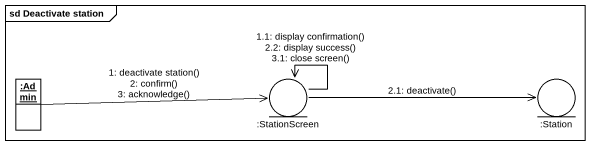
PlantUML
@startuml
mainframe sd Deactivate station
allowmixing
hide circle
hide empty members
object ":Admin" as Admin
entity ":StationScreen" as StationScreen
entity ":Station" as Station
Admin -right-> StationScreen : 1: deactivate station()\n2: confirm()\n3: acknowledge()
StationScreen --> StationScreen : 1.1: display confirmation()\n2.2: display success()\n3.1: close screen()
StationScreen -right-> Station : 2.1: deactivate()
@enduml
